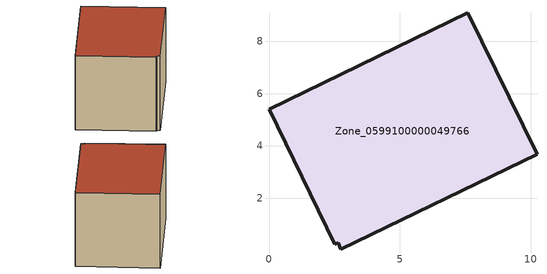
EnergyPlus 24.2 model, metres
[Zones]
Zone_0599100000049766
 floor ground (C_G): 2.65,0.3 2.52,0.23 0,5.4 7.61,9.08 10.25,3.67 2.75,0.06 z0
 wall outside (C_F): 10.25,3.67 7.61,9.08 0,5.4 2.52,0.23 2.65,0.3 2.75,0.06 10.25,3.67 z0:5.73
 roof outside (C_R): 2.75,0.06 10.25,3.67 7.61,9.08 0,5.4 2.52,0.23 2.65,0.3 z5.73
[BUILDING]
Pand.0599100000049766: North Axis=0; Terrain=City; Loads Convergence Tolerance Value=0.04; Temperature Convergence Tolerance Value=0.4; Solar Distribution=FullExterior; Maximum Number of Warmup Days=25; Minimum Number of Warmup Days=1
[Site:Location]
Rotterdam.The.Hague.AP_ZH_NLD Design_Conditions: Latitude=51.96; Longitude=4.45; Time Zone=1; Elevation=-4.5
[SITE:GROUNDTEMPERATURE:BUILDINGSURFACE]
18, 18, 18, 18, 18, 18, 18, 18, 18, 18, 18, 18
[MATERIAL] Thermal Absorptance=0.9; Solar Absorptance=0.7; Visible Absorptance=0.7
Name | Roughness | Thickness | Conductivity | Density | Specific Heat
G.TI.1946-1964 | MediumSmooth | 0.15 | 1 | 540 | 1210
F.TI.1946-1964 | Rough | 0.3 | 0.857143 | 1920 | 840
R.TI.1946-1964 | MediumRough | 0.2 | 0.277778 | 1500 | 1000
[CONSTRUCTION]
C_G: G.TI.1946-1964
C_F: F.TI.1946-1964
C_R: R.TI.1946-1964
[ZONE]
Zone_0599100000049766: Type=1; Multiplier=1; Ceiling Height=Autocalculate; Volume=Autocalculate; Floor Area=autocalculate; Part of Total Floor Area=Yes
[ZONEINFILTRATION:DESIGNFLOWRATE]
Infil_Zone_0599100000049766: Zone or ZoneList or Space or SpaceList=Zone_0599100000049766; Schedule=AlwaysOn; Design Flow Rate Calculation Method=Flow/Area; Flow Rate per Floor Area=0.003; Constant Term Coefficient=1; Temperature Term Coefficient=0; Velocity Term Coefficient=0; Velocity Squared Term Coefficient=0
[HVACTEMPLATE:ZONE:IDEALLOADSAIRSYSTEM]
Zone_0599100000049766: Maximum Heating Supply Air Temperature=50; Minimum Cooling Supply Air Temperature=13; Maximum Heating Supply Air Humidity Ratio=0.0156; Minimum Cooling Supply Air Humidity Ratio=0.0077; Heating Limit=NoLimit; Cooling Limit=NoLimit; Dehumidification Control Type=ConstantSensibleHeatRatio; Cooling Sensible Heat Ratio=0.7; Dehumidification Setpoint=60; Humidification Control Type=None; Humidification Setpoint=30; Outdoor Air Method=None; Outdoor Air Flow Rate per Person=0.00944; Outdoor Air Flow Rate per Zone Floor Area=0; Outdoor Air Flow Rate per Zone=0; Demand Controlled Ventilation Type=None; Outdoor Air Economizer Type=NoEconomizer; Heat Recovery Type=None; Sensible Heat Recovery Effectiveness=0.7; Latent Heat Recovery Effectiveness=0.65
[ZONECONTROL:THERMOSTAT]
ThermostatControl_Zone_0599100000049766: Zone or ZoneList=Zone_0599100000049766; Control Type Schedule=DualSetpointControlType; Control 1=Thermostat_Zone_0599100000049766; Temperature Difference Between Cutout And Setpoint=0
[THERMOSTATSETPOINT:DUALSETPOINT]
Thermostat_Zone_0599100000049766: Heating Setpoint Temperature Schedule=HeatingSetpoint_Zone_0599100000049766; Cooling Setpoint Temperature Schedule=CoolingSetpoint_Zone_0599100000049766
[SCHEDULE:COMPACT]
HeatingSetpoint_Zone_0599100000049766: Through: 12/31, For: AllDays, Until: 24:00, 21
CoolingSetpoint_Zone_0599100000049766: Through: 12/31, For: AllDays, Until: 24:00, 24
DualSetpointControlType: Through: 12/31, For: AllDays, Until: 24:00, 4
AlwaysOn: Through: 12/31, For: AllDays, Until: 24:00, 1
